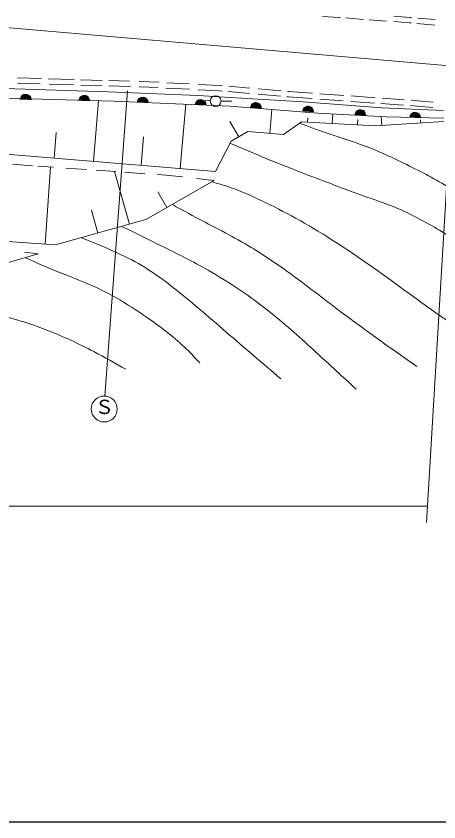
# Model space of a CAD drawing. Units: millimetres, scale not verified. Extents: x 40000 to 680000, y 20000 to 380000.
# Drawn here: x 406931 to 446064, y 205000 to 279612 of the extents above; entities that cross this region are included whole.
import ezdxf
from ezdxf.enums import TextEntityAlignment as Align

# ---------------------------------------------------------------- set-up
doc = ezdxf.new("R2010")
doc.units = ezdxf.units.MM
doc.header["$LTSCALE"] = 1000
for name, color, linetype, lineweight in [('M-BGD', 7, 'Continuous', 13), ('M-BMK', 2, 'Continuous', 13), ('M-STR-HTXT', 7, 'Continuous', 13), ('M-TTL-BAND', 7, 'Continuous', 25)]:
    doc.layers.add(name, color=color, linetype=linetype, lineweight=lineweight)
doc.styles.add('ＭＳ ゴシック', font='')
doc.styles.get('ＭＳ ゴシック').set_extended_font_data('MS Gothic')

msp = doc.modelspace()

# ---------------------------------------------------------------- linework, layer by layer
at = {"layer": 'M-BGD'}
for p, q in [((436843, 279483), (435301, 279590)), ((436931, 279476), (436843, 279483)), ((439093, 279312), (437433, 279438)), ((441229, 279150), (439624, 279272)), ((443321, 278992), (441899, 279100)), ((443361, 279490), (441909, 279600)), ((443543, 279474), (443361, 279490)), ((445719, 279286), (444107, 279426)), ((443508, 278976), (443321, 278992)), ((445692, 278786), (444036, 278930)), ((409252, 273834), (407074, 273907)), ((409154, 273337), (407064, 273407)), ((411079, 273773), (409900, 273813)), ((411062, 273274), (409988, 273309)), ((412253, 273239), (411062, 273274)), ((412309, 273737), (411077, 273773)), ((414887, 273661), (412900, 273720)), ((414867, 273161), (412934, 273218)), ((417428, 273586), (415522, 273642)), ((417525, 273083), (415523, 273142)), ((419241, 273532), (418326, 273559)), ((420159, 273484), (419241, 273532)), ((422964, 273336), (420869, 273447)), ((425796, 273187), (423777, 273294)), ((426046, 273166), (425796, 273187)), ((428562, 272948), (426614, 273117)), ((415451, 272595), (405858, 272905)), ((423776, 272257), (415451, 272595)), ((419221, 273033), (418306, 273060)), ((420054, 272989), (419221, 273033)), ((422988, 272834), (420795, 272950)), ((425761, 272689), (423789, 272792)), ((426038, 272665), (425761, 272689)), ((428531, 272449), (426563, 272619)), ((431390, 272202), (429341, 272379)), ((431469, 272697), (429351, 272880)), ((432169, 272636), (432049, 272647)), ((434370, 272477), (432169, 272636)), ((437264, 272268), (435050, 272428)), ((407066, 271985), (394246, 272134)), ((415955, 271728), (407066, 271985)), ((414548, 271769), (414079, 266162)), ((426703, 271279), (415955, 271728)), ((426734, 272082), (423776, 272257)), ((424903, 271762), (423903, 271812)), ((425903, 271742), (426903, 271742)), ((433510, 271675), (426734, 272082)), ((432129, 272138), (431981, 272151)), ((434340, 271978), (432129, 272138)), ((440799, 271127), (433510, 271675)), ((437218, 271770), (435051, 271927)), ((440094, 271562), (437926, 271719)), ((440178, 272058), (437942, 272219)), ((442863, 271863), (440806, 272012)), ((444080, 271776), (443503, 271817)), ((445545, 271646), (444080, 271776)), ((422631, 271449), (422131, 265487)), ((434865, 270638), (426703, 271279)), ((430608, 270973), (430423, 268754)), ((442794, 271367), (440705, 271518)), ((446485, 270880), (440799, 271127)), ((444040, 271277), (443425, 271322)), ((445501, 271148), (444040, 271277)), ((433921, 270193), (433898, 269784)), ((441211, 270275), (434865, 270638)), ((436233, 270560), (436183, 269658)), ((440720, 270303), (440773, 269477)), ((446510, 270148), (441211, 270275)), ((426719, 269862), (427545, 268432)), ((433338, 269815), (431690, 268648)), ((440169, 269438), (433338, 269815)), ((438553, 270052), (438524, 269529)), ((446520, 269850), (440169, 269438)), ((444377, 270006), (444396, 269712)), ((425374, 265216), (378277, 269163)), ((410643, 268822), (410446, 266467)), ((428395, 268923), (426850, 268030)), ((431690, 268648), (428395, 268923)), ((418711, 268425), (418491, 265793)), ((426850, 268030), (425374, 265216)), ((406601, 265901), (408420, 265756)), ((408420, 265756), (408441, 265755)), ((408926, 265720), (410378, 265618)), ((410123, 265636), (409625, 258494)), ((411545, 265535), (413447, 265401)), ((414327, 265339), (416146, 265210)), ((416051, 265217), (417418, 260343)), ((416963, 265153), (418849, 265019)), ((419996, 264938), (420774, 264884)), ((420774, 264884), (422319, 264716)), ((425276, 264395), (418924, 260765)), ((423626, 264574), (425276, 264395)), ((420039, 263329), (420868, 261876)), ((413901, 261630), (414491, 259523)), ((418924, 260765), (410583, 258427)), ((410583, 258427), (396589, 259404)), ((406238, 256791), (408967, 257586)), ((408967, 257586), (407718, 257765))]:
    msp.add_line(p, q, dxfattribs=at)
msp.add_circle((425404, 271745), 500, dxfattribs=at)
for centre, radius, start, end in [((407814, 271880), 500, 358.92865, 178.92865), ((407814, 271880), 500, 358.92865, 178.92865), ((407814, 271880), 450, 358.92865, 178.92865), ((407814, 271880), 400, 358.92865, 178.92865), ((407814, 271880), 350, 358.92865, 178.92865), ((407814, 271880), 300, 358.92865, 178.92865), ((407814, 271880), 250, 358.92865, 178.92865), ((407814, 271880), 200, 358.92865, 178.92865), ((407814, 271880), 150, 358.92865, 178.92865), ((407814, 271880), 100, 358.92865, 178.92865), ((407814, 271880), 50, 358.92865, 178.92865), ((413241, 271779), 500, 358.92865, 178.92865), ((413241, 271779), 500, 358.92865, 178.92865), ((413241, 271779), 450, 358.92865, 178.92865), ((413241, 271779), 400, 358.92865, 178.92865), ((413241, 271779), 350, 358.92865, 178.92865), ((413241, 271779), 300, 358.92865, 178.92865), ((413241, 271779), 250, 358.92865, 178.92865), ((413241, 271779), 200, 358.92865, 178.92865), ((413241, 271779), 150, 358.92865, 178.92865), ((413241, 271779), 100, 358.92865, 178.92865), ((413241, 271779), 50, 358.92865, 178.92865), ((418642, 271616), 500, 357.60932, 177.60932), ((418642, 271616), 500, 357.60932, 177.60932), ((418642, 271616), 450, 357.60932, 177.60932), ((418642, 271616), 400, 357.60932, 177.60932), ((418642, 271616), 350, 357.60932, 177.60932), ((418642, 271616), 300, 357.60932, 177.60932), ((418642, 271616), 250, 357.60932, 177.60932), ((418642, 271616), 200, 357.60932, 177.60932), ((418642, 271616), 150, 357.60932, 177.60932), ((418642, 271616), 100, 357.60932, 177.60932), ((418642, 271616), 50, 357.60932, 177.60932), ((424016, 271392), 500, 357.60932, 177.60932), ((424016, 271392), 500, 357.60932, 177.60932), ((424016, 271392), 450, 357.60932, 177.60932), ((424016, 271392), 400, 357.60932, 177.60932), ((424016, 271392), 350, 357.60932, 177.60932), ((424016, 271392), 300, 357.60932, 177.60932), ((424016, 271392), 250, 357.60932, 177.60932), ((424016, 271392), 200, 357.60932, 177.60932), ((429121, 271112), 500, 356.04033, 176.04033), ((429121, 271112), 500, 356.04033, 176.04033), ((424016, 271392), 150, 357.60932, 177.60932), ((424016, 271392), 100, 357.60932, 177.60932), ((424016, 271392), 50, 357.60932, 177.60932), ((429121, 271112), 450, 356.04033, 176.04033), ((429121, 271112), 400, 356.04033, 176.04033), ((429121, 271112), 350, 356.04033, 176.04033), ((429121, 271112), 300, 356.04033, 176.04033), ((429121, 271112), 250, 356.04033, 176.04033), ((429121, 271112), 200, 356.04033, 176.04033), ((429121, 271112), 150, 356.04033, 176.04033), ((429121, 271112), 100, 356.04033, 176.04033), ((429121, 271112), 50, 356.04033, 176.04033), ((433957, 270777), 500, 356.04033, 176.04033), ((433957, 270777), 500, 356.04033, 176.04033), ((433957, 270777), 450, 356.04033, 176.04033), ((433957, 270777), 400, 356.04033, 176.04033), ((433957, 270777), 350, 356.04033, 176.04033), ((433957, 270777), 300, 356.04033, 176.04033), ((433957, 270777), 250, 356.04033, 176.04033), ((433957, 270777), 200, 356.04033, 176.04033), ((433957, 270777), 150, 356.04033, 176.04033), ((433957, 270777), 100, 356.04033, 176.04033), ((438793, 270443), 500, 356.04033, 176.04033), ((438793, 270443), 500, 356.04033, 176.04033), ((438793, 270443), 450, 356.04033, 176.04033), ((433957, 270777), 50, 356.04033, 176.04033), ((438793, 270443), 400, 356.04033, 176.04033), ((438793, 270443), 350, 356.04033, 176.04033), ((438793, 270443), 300, 356.04033, 176.04033), ((438793, 270443), 250, 356.04033, 176.04033), ((438793, 270443), 200, 356.04033, 176.04033), ((438793, 270443), 150, 356.04033, 176.04033), ((438793, 270443), 100, 356.04033, 176.04033), ((438793, 270443), 50, 356.04033, 176.04033), ((443861, 270211), 500, 358.62142, 178.62142), ((443861, 270211), 500, 358.62142, 178.62142), ((443861, 270211), 450, 358.62142, 178.62142), ((443861, 270211), 400, 358.62142, 178.62142), ((443861, 270211), 350, 358.62142, 178.62142), ((443861, 270211), 300, 358.62142, 178.62142), ((443861, 270211), 250, 358.62142, 178.62142), ((443861, 270211), 200, 358.62142, 178.62142), ((443861, 270211), 150, 358.62142, 178.62142), ((443861, 270211), 100, 358.62142, 178.62142), ((443861, 270211), 50, 358.62142, 178.62142)]:
    msp.add_arc(centre, radius, start, end, dxfattribs=at)
for points, knots in [([(453231, 258713), (451258, 260497), (449284, 262281), (447061, 263697), (445794, 264505), (444445, 265193), (443088, 265858), (441772, 266504), (440448, 267128), (439079, 267636), (438092, 268002), (437081, 268308), (436082, 268647), (435124, 268971), (434176, 269326), (433229, 269680)], [0, 0, 0, 0, 1, 1, 1, 2, 2, 2, 3, 3, 3, 4, 4, 4, 5, 5, 5, 5]), ([(426794, 267809), (427768, 267394), (428742, 266979), (429722, 266574), (431588, 265804), (433471, 265074), (435358, 264355), (436703, 263842), (438050, 263335), (439409, 262855), (440415, 262500), (441429, 262160), (442407, 261739), (443686, 261189), (444904, 260501), (446108, 259793), (447475, 258988), (448823, 258158), (450095, 257209), (451015, 256523), (451895, 255775), (452679, 254944), (454071, 253470), (455161, 251735), (456252, 250000)], [0, 0, 0, 0, 1, 1, 1, 2, 2, 2, 3, 3, 3, 4, 4, 4, 5, 5, 5, 6, 6, 6, 7, 7, 7, 8, 8, 8, 8]), ([(425085, 264258), (425751, 264064), (426416, 263870), (427068, 263637), (427953, 263320), (428813, 262931), (429662, 262523), (430722, 262014), (431766, 261475), (432793, 260906), (435034, 259665), (437197, 258277), (439299, 256811), (440548, 255940), (441775, 255041), (443003, 254141), (444140, 253307), (445278, 252471), (446448, 251686), (448357, 250405), (450352, 249258), (452348, 248111)], [0, 0, 0, 0, 1, 1, 1, 2, 2, 2, 3, 3, 3, 4, 4, 4, 5, 5, 5, 6, 6, 6, 7, 7, 7, 7]), ([(444034, 247161), (441751, 248764), (439468, 250367), (437240, 252041), (435620, 253258), (434028, 254513), (432391, 255710), (431190, 256587), (429964, 257433), (428691, 258198), (427105, 259150), (425445, 259976), (423810, 260846), (423021, 261265), (422238, 261695), (421455, 262125)], [0, 0, 0, 0, 1, 1, 1, 2, 2, 2, 3, 3, 3, 4, 4, 4, 5, 5, 5, 5]), ([(416781, 260112), (417992, 259514), (419204, 258916), (420414, 258316), (421856, 257602), (423296, 256885), (424694, 256090), (426729, 254933), (428675, 253610), (430503, 252147), (431961, 250980), (433344, 249724), (434720, 248463), (435952, 247335), (437178, 246202), (438404, 245070)], [0, 0, 0, 0, 1, 1, 1, 2, 2, 2, 3, 3, 3, 4, 4, 4, 5, 5, 5, 5]), ([(431424, 246039), (429740, 247473), (428056, 248907), (426383, 250353), (424708, 251801), (423045, 253261), (421293, 254619), (420421, 255295), (419526, 255946), (418579, 256509), (417753, 257000), (416887, 257424), (416010, 257818), (415016, 258265), (414008, 258673), (413001, 259082)], [0, 0, 0, 0, 1, 1, 1, 2, 2, 2, 3, 3, 3, 4, 4, 4, 5, 5, 5, 5]), ([(407855, 257198), (408834, 256771), (409813, 256343), (410803, 255941), (412083, 255421), (413382, 254942), (414624, 254347), (416151, 253615), (417593, 252706), (418996, 251742), (420221, 250901), (421416, 250018), (422485, 248998), (422984, 248522), (423455, 248016), (423927, 247509)], [0, 0, 0, 0, 1, 1, 1, 2, 2, 2, 3, 3, 3, 4, 4, 4, 5, 5, 5, 5]), ([(374184, 248801), (375567, 249618), (376949, 250435), (378400, 251123), (379552, 251668), (380747, 252132), (381972, 252480), (383544, 252927), (385165, 253185), (386794, 253373), (388707, 253594), (390629, 253719), (392545, 253659), (394444, 253600), (396335, 253360), (398225, 253123), (400128, 252885), (402030, 252650), (403905, 252266), (405924, 251852), (407912, 251264), (409835, 250515), (411301, 249945), (412730, 249281), (414122, 248551), (415122, 248026), (416104, 247466), (417087, 246907)], [0, 0, 0, 0, 1, 1, 1, 2, 2, 2, 3, 3, 3, 4, 4, 4, 5, 5, 5, 6, 6, 6, 7, 7, 7, 8, 8, 8, 9, 9, 9, 9])]:
    msp.add_open_spline(points, degree=3, knots=knots, dxfattribs=at)
at = {"layer": 'M-BMK'}
msp.add_line((368948, 281759), (466572, 273304), dxfattribs=at)
at = {"layer": 'M-STR-HTXT'}
for p, q in [((417245, 272697), (415142, 244432)), ((447208, 270962), (444924, 232725)), ((249741, 234223), (445013, 234223))]:
    msp.add_line(p, q, dxfattribs=at)
msp.add_circle((415089, 243234), 1200, dxfattribs=at)
at = {"layer": 'M-TTL-BAND'}
msp.add_line((40000, 205000), (579000, 205000), dxfattribs=at)

# ---------------------------------------------------------------- texts
at = {"layer": 'M-STR-HTXT', "style": 'ＭＳ ゴシック'}
msp.add_text('Ｓ', height=1320, dxfattribs=at).set_placement((414199, 242373), align=Align.BOTTOM_LEFT)

doc.saveas('drawing.dxf')
